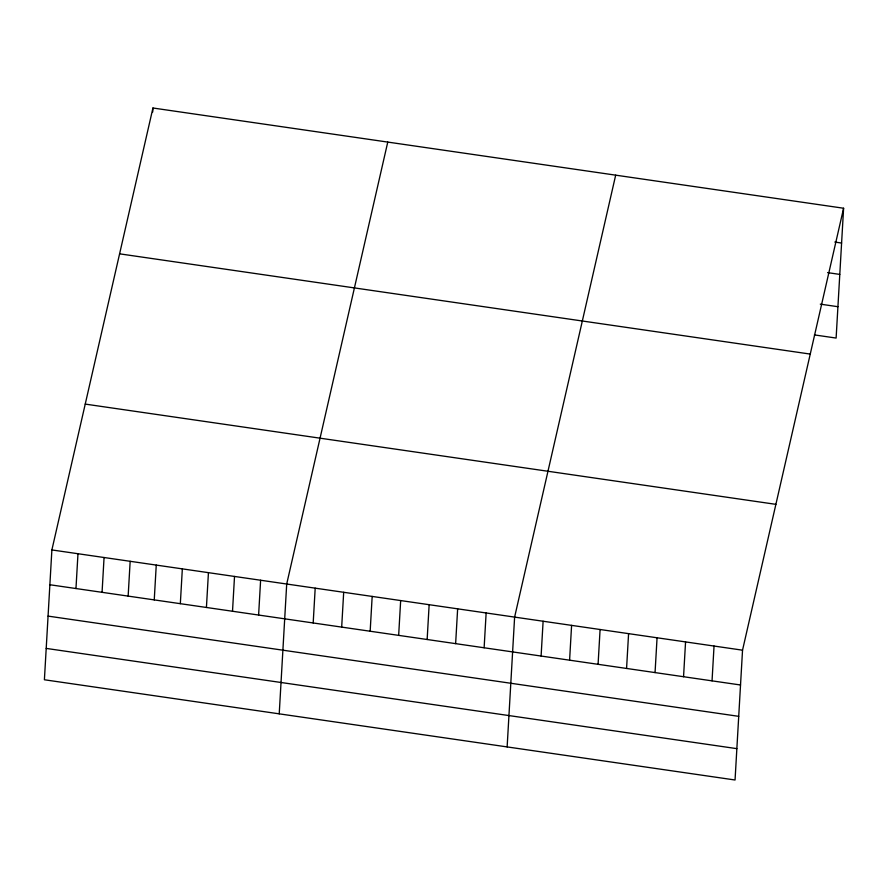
<?xml version="1.0" encoding="UTF-8"?>
<svg xmlns="http://www.w3.org/2000/svg" width="888" height="888" viewBox="0 0 888 888"><rect width="100%" height="100%" fill="white"/><g stroke="black" fill="none" stroke-linecap="round" stroke-linejoin="round"><path stroke-width="1.33" d="M51.881 549.938L44.4 679.764L735.053 779.997L742.535 650.183L843.6 208.236L152.947 108.003L51.881 549.938L742.535 650.183M75.968 588.533L77.978 553.724M102.065 592.318L104.063 557.509M152.714 112.01L152.947 108.003M128.15 596.103L130.159 561.305M154.246 599.9L156.255 565.09M180.331 603.685L182.34 568.875M206.427 607.47L208.436 572.66M232.512 611.255L234.521 576.445M258.608 615.04L260.617 580.23M279.221 713.841L286.702 584.027L387.767 142.08M313.187 622.965L315.196 588.156M341.68 627.095L343.689 592.296M370.163 631.235L372.172 596.425M398.656 635.364L400.666 600.566M427.15 639.504L429.148 604.695M455.633 643.634L457.642 608.835M484.127 647.774L486.136 612.964M507.137 746.919L514.618 617.105L615.684 175.158M541.103 656.043L543.112 621.234M569.596 660.184L571.595 625.374M598.079 664.313L600.088 629.503M626.573 668.453L628.582 633.644M655.055 672.582L657.065 637.773M683.549 676.723L685.558 641.913M712.043 680.852L714.041 646.042M843.6 208.236L836.119 338.062L814.407 334.909M834.809 242.058L841.591 243.046M827.572 272.627L839.782 274.403M820.29 304.14L837.928 306.704M119.603 253.835L810.245 354.079M85.237 404.096L775.89 504.34M49.883 584.748L740.525 684.992M48.074 616.106L738.716 716.339M46.209 648.407L736.862 748.651"/></g></svg>
